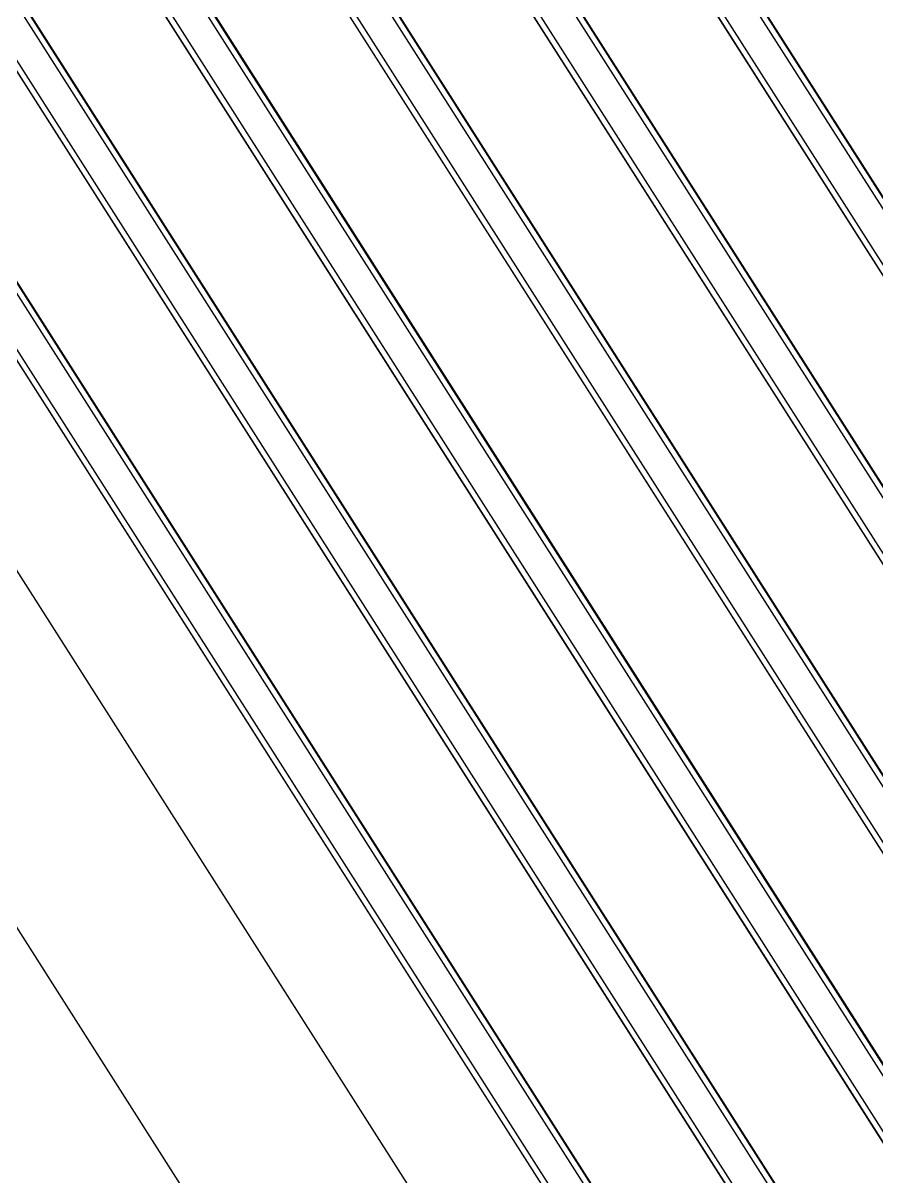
# Model space of a CAD drawing. Header units: millimetres. Extents: x 3299 to 14264, y 1863 to 5555.
# Drawn here: x 10041.6 to 10086.2, y 4667.9 to 4728.1 of the extents above; entities that cross this region are included whole.
import ezdxf

# ---------------------------------------------------------------- set-up
doc = ezdxf.new("R2010")
doc.units = ezdxf.units.MM

# ---------------------------------------------------------------- blocks, each defined once
blk = doc.blocks.new('1111')
at = {"color": 7, "linetype": 'Continuous'}
for p, q in [((16405.676, 7051.134), (16600.504, 6745.316)), ((16412.996, 7050.624), (16601.677, 6754.455)), ((16415.394, 7050.956), (16602.197, 6757.734)), ((16422.6, 7050.624), (16601.677, 6769.531)), ((16424.998, 7050.956), (16602.197, 6772.809)), ((16432.204, 7050.624), (16601.677, 6784.606)), ((16434.602, 7050.956), (16602.197, 6787.885)), ((16441.809, 7050.624), (16601.677, 6799.681)), ((16444.206, 7050.956), (16602.197, 6802.96)), ((16451.413, 7050.624), (16601.677, 6814.757)), ((16453.81, 7050.956), (16602.197, 6818.035)), ((16461.017, 7050.624), (16601.677, 6829.832)), ((16463.414, 7050.956), (16602.197, 6833.111)), ((16561.286, 6817.893), (16438.754, 7010.23)), ((16561.538, 6818.054), (16439.006, 7010.391)), ((16561.286, 6821.358), (16440.961, 7010.23)), ((16561.538, 6821.518), (16441.213, 7010.391)), ((16561.286, 6832.968), (16448.358, 7010.23)), ((16561.538, 6833.129), (16448.61, 7010.391)), ((16561.286, 6836.433), (16450.565, 7010.23)), ((16561.538, 6836.594), (16450.817, 7010.391)), ((16561.286, 6848.044), (16457.962, 7010.23)), ((16561.538, 6848.204), (16458.214, 7010.391)), ((16561.286, 6851.508), (16460.169, 7010.23)), ((16561.538, 6851.669), (16460.421, 7010.391)), ((16561.286, 6863.119), (16467.566, 7010.23)), ((16561.538, 6863.28), (16467.818, 7010.391)), ((16561.286, 6866.584), (16469.773, 7010.23)), ((16561.538, 6866.744), (16470.025, 7010.391)), ((16561.286, 6878.195), (16477.17, 7010.23)), ((16561.538, 6878.355), (16477.422, 7010.391)), ((16561.286, 6881.659), (16479.377, 7010.23)), ((16561.538, 6881.82), (16479.629, 7010.391)), ((16561.286, 6893.27), (16486.774, 7010.23)), ((16561.538, 6893.43), (16487.026, 7010.391)), ((16561.286, 6896.735), (16488.981, 7010.23)), ((16561.538, 6896.895), (16489.233, 7010.391)), ((16553.115, 6801.113), (16423.209, 7005.024))]:
    blk.add_line(p, q, dxfattribs=at)
blk = doc.blocks.new('*U162')
blk.add_blockref('1111', (-16308.281, -6888.884))
blk = doc.blocks.new('*U163')
at = {"color": 0, "linetype": 'ByBlock', "lineweight": -2, "transparency": 16777216}
blk.add_blockref('*U162', (0, 1350), dxfattribs=at)

msp = doc.modelspace()

# ---------------------------------------------------------------- block references
msp.add_blockref('*U163', (9879.37292, 3288.5531))

doc.saveas('drawing.dxf')
